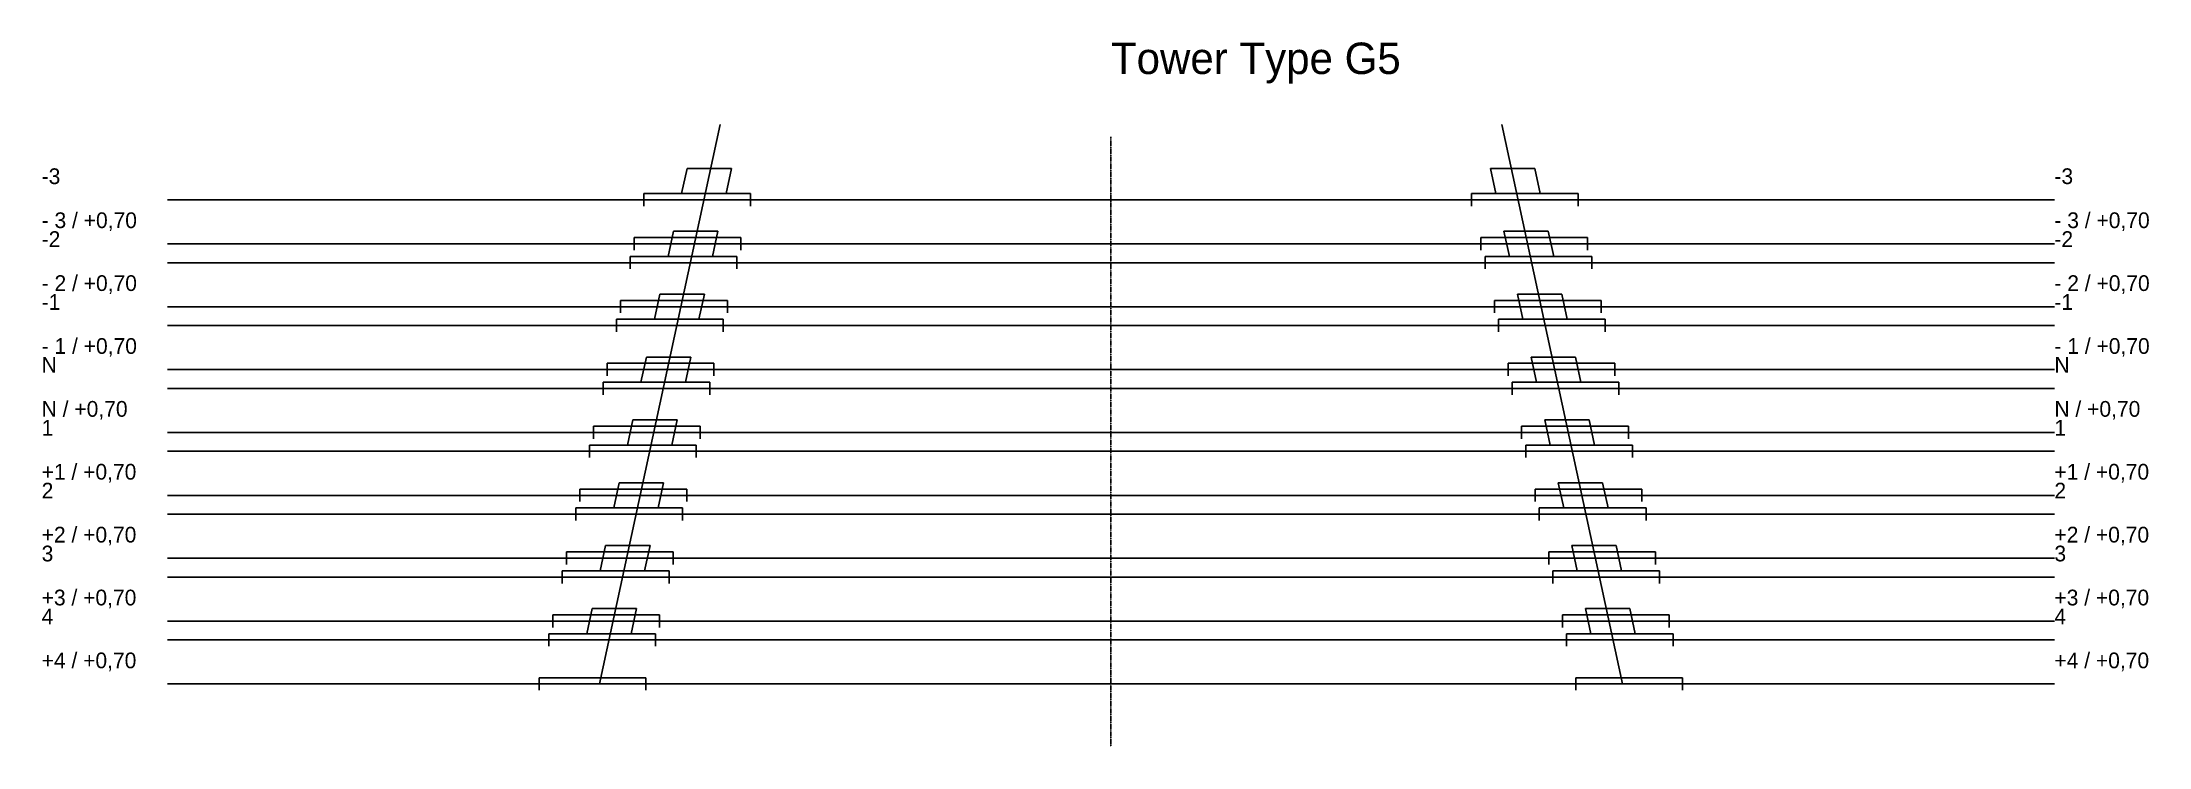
# Model space of a CAD drawing. Header units: metres. Extents: x -16992 to 16502, y -5700 to 5507.
import ezdxf

# ---------------------------------------------------------------- set-up
doc = ezdxf.new("R2010")
doc.units = ezdxf.units.M
doc.linetypes.add('CENTER', pattern=[5.08, 3.175, -0.635, 0.635, -0.635])
for name, color, linetype in [('ANGLED_LINES', 4, 'Continuous'), ('ANNOTATIONS', 2, 'Continuous'), ('BASE_VARIANTS', 7, 'Continuous'), ('CENTERLINE', 3, 'Continuous'), ('OFFSET_VARIANTS', 1, 'Continuous')]:
    doc.layers.add(name, color=color, linetype=linetype)

msp = doc.modelspace()

# ---------------------------------------------------------------- linework, layer by layer
at = {"layer": 'ANGLED_LINES'}
for p, q in [((-8133, -4700), (-6213, 4200)), ((8133, -4700), (6213, 4200))]:
    msp.add_line(p, q, dxfattribs=at)
at = {"layer": 'BASE_VARIANTS'}
for p, q in [((-6825, 3100), (-6739, 3500)), ((-6739, 3500), (-6033, 3500)), ((-6119, 3100), (-6033, 3500)), ((6119, 3100), (6033, 3500)), ((6033, 3500), (6739, 3500)), ((6825, 3100), (6739, 3500)), ((-7428, 2900), (-7428, 3100)), ((-7428, 3100), (-5731, 3100)), ((-5731, 2900), (-5731, 3100)), ((5731, 2900), (5731, 3100)), ((5731, 3100), (7428, 3100)), ((7428, 2900), (7428, 3100)), ((-15000, 3000), (15000, 3000)), ((-7041, 2100), (-6954, 2500)), ((-6954, 2500), (-6248, 2500)), ((-6335, 2100), (-6248, 2500)), ((6335, 2100), (6248, 2500)), ((6248, 2500), (6954, 2500)), ((7041, 2100), (6954, 2500)), ((-7645, 1900), (-7645, 2100)), ((-7645, 2100), (-5948, 2100)), ((-5948, 1900), (-5948, 2100)), ((5948, 1900), (5948, 2100)), ((5948, 2100), (7645, 2100)), ((7645, 1900), (7645, 2100)), ((-15000, 2000), (15000, 2000)), ((-7256, 1100), (-7170, 1500)), ((-7170, 1500), (-6464, 1500)), ((-6550, 1100), (-6464, 1500)), ((6550, 1100), (6464, 1500)), ((6464, 1500), (7170, 1500)), ((7256, 1100), (7170, 1500)), ((-7860, 900), (-7860, 1100)), ((-7860, 1100), (-6163, 1100)), ((-6163, 900), (-6163, 1100)), ((6163, 900), (6163, 1100)), ((6163, 1100), (7860, 1100)), ((7860, 900), (7860, 1100)), ((-15000, 1000), (15000, 1000)), ((-7472, 100), (-7386, 500)), ((-7386, 500), (-6680, 500)), ((-6766, 100), (-6680, 500)), ((6766, 100), (6680, 500)), ((6680, 500), (7386, 500)), ((7472, 100), (7386, 500)), ((-15000, 0), (15000, 0)), ((-8075, -100), (-8075, 100)), ((-8075, 100), (-6378, 100)), ((-6378, -100), (-6378, 100)), ((6378, -100), (6378, 100)), ((6378, 100), (8075, 100)), ((8075, -100), (8075, 100)), ((-7688, -900), (-7602, -500)), ((-7602, -500), (-6896, -500)), ((-6982, -900), (-6896, -500)), ((6982, -900), (6896, -500)), ((6896, -500), (7602, -500)), ((7688, -900), (7602, -500)), ((-15000, -1000), (15000, -1000)), ((-8291, -1100), (-8291, -900)), ((-8291, -900), (-6594, -900)), ((-6594, -1100), (-6594, -900)), ((6594, -1100), (6594, -900)), ((6594, -900), (8291, -900)), ((8291, -1100), (8291, -900)), ((-7904, -1900), (-7817, -1500)), ((-7817, -1500), (-7111, -1500)), ((-7198, -1900), (-7111, -1500)), ((7198, -1900), (7111, -1500)), ((7111, -1500), (7817, -1500)), ((7904, -1900), (7817, -1500)), ((-15000, -2000), (15000, -2000)), ((-8507, -2100), (-8507, -1900)), ((-8507, -1900), (-6810, -1900)), ((-6810, -2100), (-6810, -1900)), ((6810, -2100), (6810, -1900)), ((6810, -1900), (8507, -1900)), ((8507, -2100), (8507, -1900)), ((-8119, -2900), (-8033, -2500)), ((-8033, -2500), (-7327, -2500)), ((-7413, -2900), (-7327, -2500)), ((7413, -2900), (7327, -2500)), ((7327, -2500), (8033, -2500)), ((8119, -2900), (8033, -2500)), ((-15000, -3000), (15000, -3000)), ((-8723, -3100), (-8723, -2900)), ((-8723, -2900), (-7026, -2900)), ((-7026, -3100), (-7026, -2900)), ((7026, -3100), (7026, -2900)), ((7026, -2900), (8723, -2900)), ((8723, -3100), (8723, -2900)), ((-8335, -3900), (-8249, -3500)), ((-8249, -3500), (-7543, -3500)), ((-7629, -3900), (-7543, -3500)), ((7629, -3900), (7543, -3500)), ((7543, -3500), (8249, -3500)), ((8335, -3900), (8249, -3500)), ((-15000, -4000), (15000, -4000)), ((-8938, -4100), (-8938, -3900)), ((-8938, -3900), (-7241, -3900)), ((-7241, -4100), (-7241, -3900)), ((7241, -4100), (7241, -3900)), ((7241, -3900), (8938, -3900)), ((8938, -4100), (8938, -3900))]:
    msp.add_line(p, q, dxfattribs=at)
at = {"layer": 'CENTERLINE', "linetype": 'CENTER'}
msp.add_line((0, -5700), (0, 4000), dxfattribs=at)
at = {"layer": 'OFFSET_VARIANTS'}
for p, q in [((-7579, 2200), (-7579, 2400)), ((-7579, 2400), (-5882, 2400)), ((-5882, 2200), (-5882, 2400)), ((5882, 2200), (5882, 2400)), ((5882, 2400), (7579, 2400)), ((7579, 2200), (7579, 2400)), ((-15000, 2300), (15000, 2300)), ((-7796, 1200), (-7796, 1400)), ((-7796, 1400), (-6098, 1400)), ((-6098, 1200), (-6098, 1400)), ((6098, 1200), (6098, 1400)), ((6098, 1400), (7796, 1400)), ((7796, 1200), (7796, 1400)), ((-15000, 1300), (15000, 1300)), ((-8011, 200), (-8011, 400)), ((-8011, 400), (-6314, 400)), ((-6314, 200), (-6314, 400)), ((6314, 200), (6314, 400)), ((6314, 400), (8011, 400)), ((8011, 200), (8011, 400)), ((-15000, 300), (15000, 300)), ((-8226, -800), (-8226, -600)), ((-8226, -600), (-6529, -600)), ((-6529, -800), (-6529, -600)), ((6529, -800), (6529, -600)), ((6529, -600), (8226, -600)), ((8226, -800), (8226, -600)), ((-15000, -700), (15000, -700)), ((-8442, -1800), (-8442, -1600)), ((-8442, -1600), (-6745, -1600)), ((-6745, -1800), (-6745, -1600)), ((6745, -1800), (6745, -1600)), ((6745, -1600), (8442, -1600)), ((8442, -1800), (8442, -1600)), ((-15000, -1700), (15000, -1700)), ((-8658, -2800), (-8658, -2600)), ((-8658, -2600), (-6961, -2600)), ((-6961, -2800), (-6961, -2600)), ((6961, -2800), (6961, -2600)), ((6961, -2600), (8658, -2600)), ((8658, -2800), (8658, -2600)), ((-15000, -2700), (15000, -2700)), ((-8874, -3800), (-8874, -3600)), ((-8874, -3600), (-7177, -3600)), ((-7177, -3800), (-7177, -3600)), ((7177, -3800), (7177, -3600)), ((7177, -3600), (8874, -3600)), ((8874, -3800), (8874, -3600)), ((-15000, -3700), (15000, -3700)), ((-9089, -4800), (-9089, -4600)), ((-9089, -4600), (-7392, -4600)), ((-7392, -4800), (-7392, -4600)), ((7392, -4800), (7392, -4600)), ((7392, -4600), (9089, -4600)), ((9089, -4800), (9089, -4600)), ((-15000, -4700), (15000, -4700))]:
    msp.add_line(p, q, dxfattribs=at)

# ---------------------------------------------------------------- texts
at = {"layer": 'ANNOTATIONS'}
for s, height, p in [('Tower Type G5', 500, (0, 5000)), ('-3', 250, (-17000, 3250)), ('-3', 250, (15000, 3250)), ('- 3 / +0,70', 250, (-17000, 2550)), ('- 3 / +0,70', 250, (15000, 2550)), ('-2', 250, (-17000, 2250)), ('-2', 250, (15000, 2250)), ('- 2 / +0,70', 250, (-17000, 1550)), ('- 2 / +0,70', 250, (15000, 1550)), ('-1', 250, (-17000, 1250)), ('-1', 250, (15000, 1250)), ('- 1 / +0,70', 250, (-17000, 550)), ('- 1 / +0,70', 250, (15000, 550)), ('N', 250, (-17000, 250)), ('N', 250, (15000, 250)), ('N / +0,70', 250, (-17000, -450)), ('N / +0,70', 250, (15000, -450)), ('1', 250, (-17000, -750)), ('1', 250, (15000, -750)), ('+1 / +0,70', 250, (-17000, -1450)), ('+1 / +0,70', 250, (15000, -1450)), ('2', 250, (-17000, -1750)), ('2', 250, (15000, -1750)), ('+2 / +0,70', 250, (-17000, -2450)), ('+2 / +0,70', 250, (15000, -2450)), ('3', 250, (-17000, -2750)), ('3', 250, (15000, -2750)), ('+3 / +0,70', 250, (-17000, -3450)), ('+3 / +0,70', 250, (15000, -3450)), ('4', 250, (-17000, -3750)), ('4', 250, (15000, -3750)), ('+4 / +0,70', 250, (-17000, -4450)), ('+4 / +0,70', 250, (15000, -4450))]:
    msp.add_text(s, height=height, dxfattribs=at).set_placement(p)

doc.saveas('drawing.dxf')
